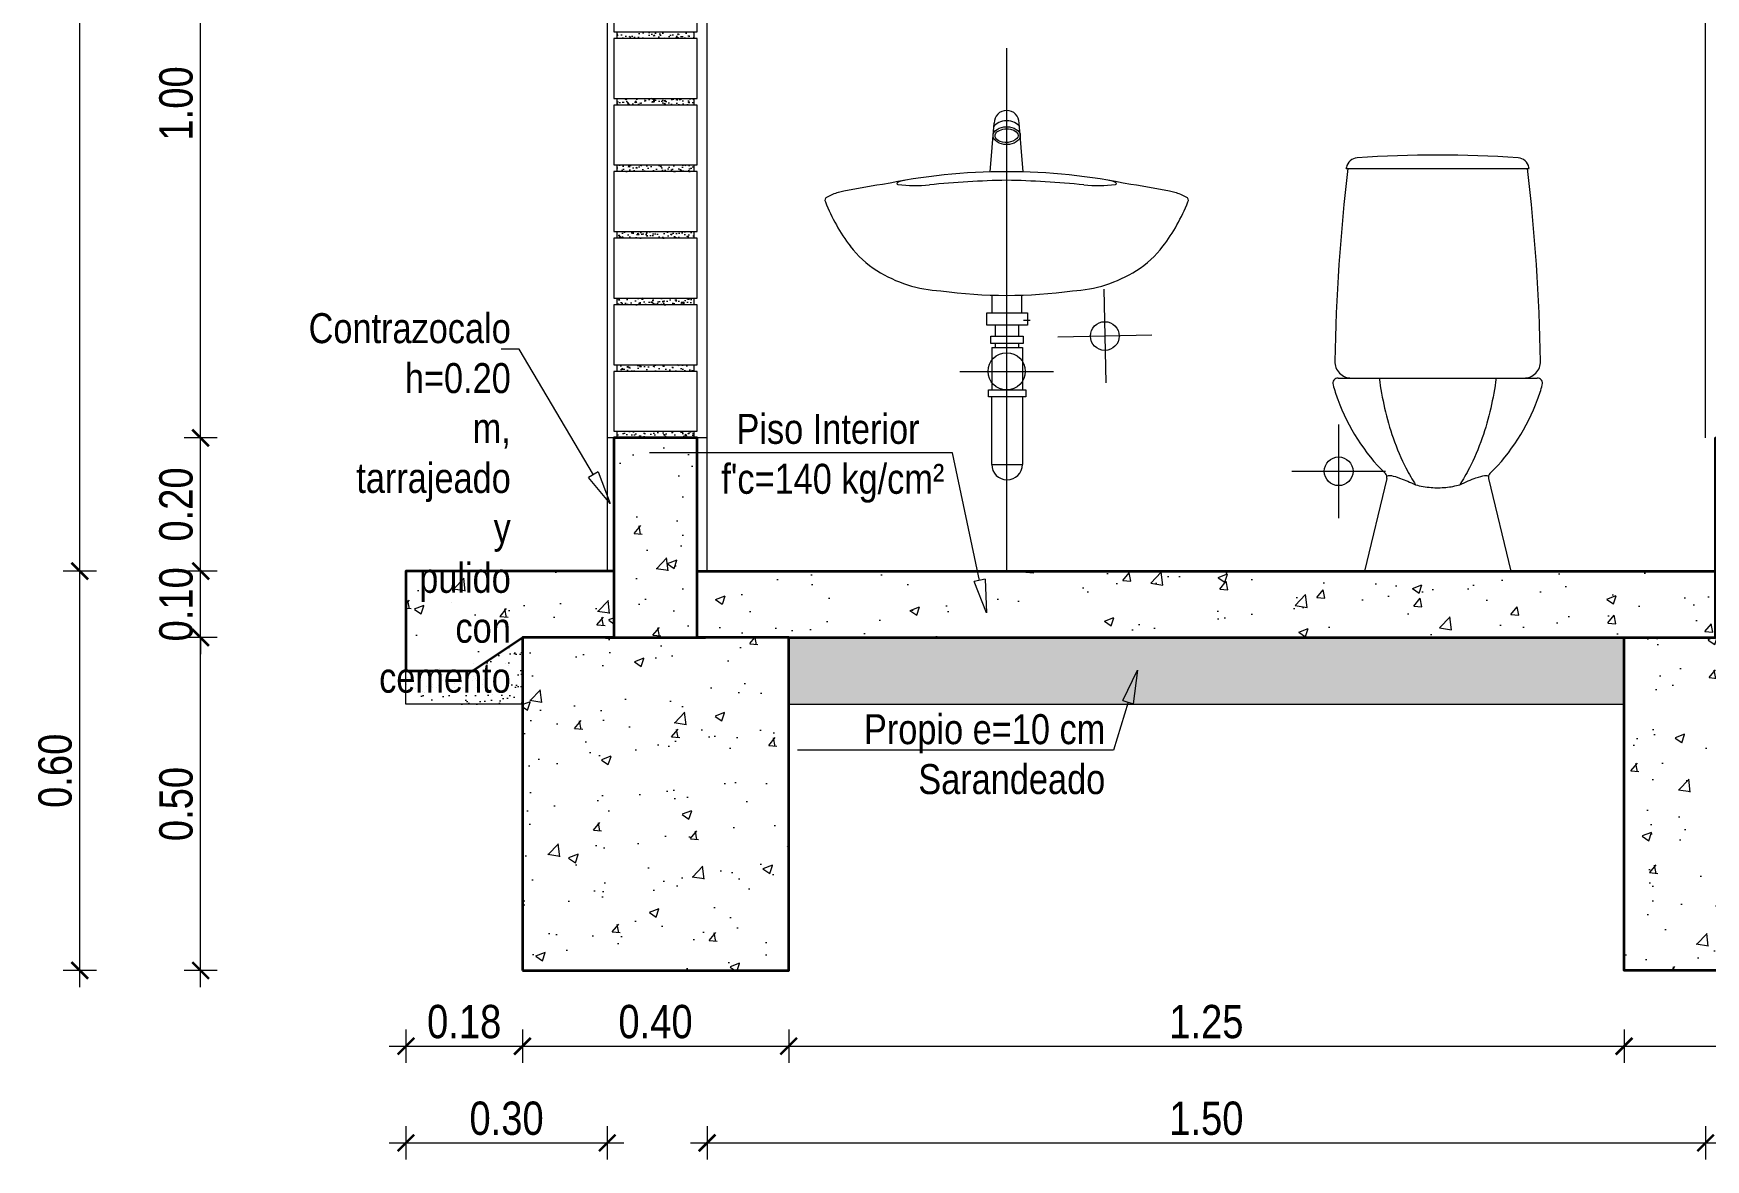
# Model space of a CAD drawing. Header units: metres. Extents: x 115.1 to 149.6, y 26.3 to 56.6.
# Drawn here: x 116.178 to 118.69, y 46.365 to 48.057 of the extents above; entities that cross this region are included whole.
import ezdxf
from ezdxf import colors
from ezdxf.entities.mleader import LeaderData, LeaderLine
from ezdxf.math import Vec2, Vec3

# ---------------------------------------------------------------- set-up
doc = ezdxf.new("R2010")
doc.units = ezdxf.units.M
doc.layers.get('0').update_dxf_attribs({"color": 250})
doc.layers.get('Defpoints').update_dxf_attribs({"color": 30, "lineweight": 9})
for name, color, linetype, lineweight in [('-Achurado', 251, 'Continuous', 5), ('-Acotado', 251, 'Continuous', 5), ('-Corte', 7, 'Continuous', 35), ('-Ladrillo', 34, 'Continuous', 9), ('-Vista', 148, 'Continuous', 9), ('sanitarios', 134, 'Continuous', 15)]:
    doc.layers.add(name, color=color, linetype=linetype, lineweight=lineweight)
doc.layers.add('A_50_CotasExter', color=253, linetype='Continuous')
doc.styles.add('-Arial Narrow', font='ARIALN.TTF')
doc.dimstyles.new('Esc 1_20n', dxfattribs={"dimscale": 0.02, "dimtxt": 2, "dimasz": 1, "dimexe": 1, "dimexo": 1, "dimgap": 0.45, "dimtad": 1, "dimtoh": 1, "dimzin": 3, "dimdsep": 46, "dimtxsty": '-Arial Narrow', "dimblk": 'ARCHTICK', "dimcen": 1, "dimdle": 1, "dimclrd": 252, "dimclre": 252, "dimclrt": 252, "dimadec": 0, "dimazin": 0, "dimtfac": 1, "dimtix": 1, "dimtmove": 1, "dimatfit": 2, "dimldrblk": 'ARCHTICK', "dimfxl": 1, "dimfxlon": 1, "dimtolj": 2, "dimlwd": 5, "dimlwe": 5, "dimarcsym": 0})

# ---------------------------------------------------------------- blocks, each defined once
blk = doc.blocks.new('Ladrillo de Canto')
at = {"layer": '-Achurado', "ltscale": 0.009}
h = blk.add_hatch(dxfattribs=at)
h.set_pattern_fill('AR-CONC', color=256, scale=0.0001)
h.paths.add_polyline_path([(0.0575, 0.01), (-0.0575, 0.01), (-0.0575, 0), (0.0575, 0)])
at = {"layer": '-Ladrillo', "lineweight": 5}
for p, q in [((-0.0625, 0.1), (0.0625, 0.1)), ((-0.0625, 0.01), (-0.0625, 0.1)), ((0.0625, 0.1), (0.0625, 0.01)), ((0.0625, 0.01), (-0.0625, 0.01))]:
    blk.add_line(p, q, dxfattribs=at)
blk.add_lwpolyline([(0.0575, 0.01), (-0.0575, 0.01), (-0.0575, 0), (0.0575, 0)], close=True, dxfattribs=at)
blk = doc.blocks.new('*U285')
at = {"layer": '-Acotado', "xscale": -1}
blk.add_blockref('Ladrillo de Canto', (0, -0.05), dxfattribs=at)
blk = doc.blocks.new('*U286')
at = {"layer": '-Acotado', "color": 0, "linetype": 'ByBlock', "lineweight": -2, "transparency": 16777216}
for p in [(0, 1.9), (0, 1.8)]:
    blk.add_blockref('*U285', p, dxfattribs=at)
at = {"layer": '-Acotado', "color": 0, "linetype": 'ByBlock', "lineweight": -2}
for p in [(0, 1.7), (0, 1.6), (0, 1.5), (0, 1.4), (0, 1.3), (0, 1.2), (0, 1.1), (0, 1), (0, 0.9), (0, 0.8), (0, 0.7), (0, 0.6), (0, 0.5), (0, 0.4), (0, 0.3), (0, 0.2), (0, 0.1), (0, 0)]:
    blk.add_blockref('*U285', p, dxfattribs=at)
blk = doc.blocks.new('_ClosedBlank')
at = {"color": 0, "linetype": 'ByBlock', "lineweight": -2}
for p, q in [((-1, 0.167), (0, 0)), ((-1, 0.167), (-1, -0.167)), ((0, 0), (-1, -0.167))]:
    blk.add_line(p, q, dxfattribs=at)
blk = doc.blocks.new('_ArchTick')
at = {"color": 0, "linetype": 'ByBlock', "const_width": 0.15}
blk.add_lwpolyline([(-0.5, -0.5), (0.5, 0.5)], dxfattribs=at)
blk = doc.blocks.new('*D287')
at = {"layer": 'A_50_CotasExter', "color": 252, "lineweight": 5, "transparency": 16777216}
for p, q in [((116.7372, 46.5603), (116.7372, 46.5103)), ((116.9122, 46.5603), (116.9122, 46.5103)), ((116.7122, 46.5353), (116.9372, 46.5353))]:
    blk.add_line(p, q, dxfattribs=at)
at = {"layer": 'Defpoints', "color": 0, "transparency": 16777216}
for p in [(116.7372, 47.2491), (116.9122, 47.2491), (116.9122, 46.5353)]:
    blk.add_point(p, dxfattribs=at)
at = {"layer": 'A_50_CotasExter', "color": 252, "lineweight": 5, "transparency": 16777216, "xscale": 0.025, "yscale": 0.025, "zscale": 0.025, "rotation": 180}
blk.add_blockref('_ArchTick', (116.7372, 46.5353), dxfattribs=at)
at = {"layer": 'A_50_CotasExter', "color": 252, "lineweight": 5, "transparency": 16777216, "xscale": 0.025, "yscale": 0.025, "zscale": 0.025}
blk.add_blockref('_ArchTick', (116.9122, 46.5353), dxfattribs=at)
at = {"layer": 'A_50_CotasExter', "color": 252, "transparency": 16777216, "insert": (116.8247, 46.572), "char_height": 0.05, "attachment_point": 5, "style": '-Arial Narrow'}
blk.add_mtext('\\A2;0.18', dxfattribs=at)
blk = doc.blocks.new('*D288')
at = {"layer": 'A_50_CotasExter', "color": 252, "lineweight": 5, "transparency": 16777216}
for p, q in [((116.9122, 46.5603), (116.9122, 46.5103)), ((117.3122, 46.5603), (117.3122, 46.5103)), ((116.8872, 46.5353), (117.3372, 46.5353))]:
    blk.add_line(p, q, dxfattribs=at)
at = {"layer": 'Defpoints', "color": 0, "transparency": 16777216}
for p in [(116.9122, 47.2491), (117.3122, 46.6491), (117.3122, 46.5353)]:
    blk.add_point(p, dxfattribs=at)
at = {"layer": 'A_50_CotasExter', "color": 252, "lineweight": 5, "transparency": 16777216, "xscale": 0.025, "yscale": 0.025, "zscale": 0.025, "rotation": 180}
blk.add_blockref('_ArchTick', (116.9122, 46.5353), dxfattribs=at)
at = {"layer": 'A_50_CotasExter', "color": 252, "lineweight": 5, "transparency": 16777216, "xscale": 0.025, "yscale": 0.025, "zscale": 0.025}
blk.add_blockref('_ArchTick', (117.3122, 46.5353), dxfattribs=at)
at = {"layer": 'A_50_CotasExter', "color": 252, "transparency": 16777216, "insert": (117.1122, 46.572), "char_height": 0.05, "attachment_point": 5, "style": '-Arial Narrow'}
blk.add_mtext('\\A2;0.40', dxfattribs=at)
blk = doc.blocks.new('*D289')
at = {"layer": 'A_50_CotasExter', "color": 252, "lineweight": 5, "transparency": 16777216}
for p, q in [((118.5672, 46.5603), (118.5672, 46.5103)), ((118.9672, 46.5603), (118.9672, 46.5103)), ((118.5422, 46.5353), (118.9922, 46.5353))]:
    blk.add_line(p, q, dxfattribs=at)
at = {"layer": 'Defpoints', "color": 0, "transparency": 16777216}
for p in [(118.5672, 46.6491), (118.9672, 46.6491), (118.9672, 46.5353)]:
    blk.add_point(p, dxfattribs=at)
at = {"layer": 'A_50_CotasExter', "color": 252, "lineweight": 5, "transparency": 16777216, "xscale": 0.025, "yscale": 0.025, "zscale": 0.025, "rotation": 180}
blk.add_blockref('_ArchTick', (118.5672, 46.5353), dxfattribs=at)
at = {"layer": 'A_50_CotasExter', "color": 252, "lineweight": 5, "transparency": 16777216, "xscale": 0.025, "yscale": 0.025, "zscale": 0.025}
blk.add_blockref('_ArchTick', (118.9672, 46.5353), dxfattribs=at)
at = {"layer": 'A_50_CotasExter', "color": 252, "transparency": 16777216, "insert": (118.7672, 46.572), "char_height": 0.05, "attachment_point": 5, "style": '-Arial Narrow'}
blk.add_mtext('\\A2;0.40', dxfattribs=at)
blk = doc.blocks.new('*D290')
at = {"layer": 'A_50_CotasExter', "color": 252, "lineweight": 5, "transparency": 16777216}
for p, q in [((116.7372, 46.415), (116.7372, 46.365)), ((117.0397, 46.415), (117.0397, 46.365)), ((116.7122, 46.39), (117.0647, 46.39))]:
    blk.add_line(p, q, dxfattribs=at)
at = {"layer": 'Defpoints', "color": 0, "transparency": 16777216}
for p in [(116.7372, 47.2491), (117.0397, 47.2491), (117.0397, 46.39)]:
    blk.add_point(p, dxfattribs=at)
at = {"layer": 'A_50_CotasExter', "color": 252, "lineweight": 5, "transparency": 16777216, "xscale": 0.025, "yscale": 0.025, "zscale": 0.025, "rotation": 180}
blk.add_blockref('_ArchTick', (116.7372, 46.39), dxfattribs=at)
at = {"layer": 'A_50_CotasExter', "color": 252, "lineweight": 5, "transparency": 16777216, "xscale": 0.025, "yscale": 0.025, "zscale": 0.025}
blk.add_blockref('_ArchTick', (117.0397, 46.39), dxfattribs=at)
at = {"layer": 'A_50_CotasExter', "color": 252, "transparency": 16777216, "insert": (116.8884, 46.4268), "char_height": 0.05, "attachment_point": 5, "style": '-Arial Narrow'}
blk.add_mtext('\\A2;0.30', dxfattribs=at)
blk = doc.blocks.new('*D291')
at = {"layer": 'A_50_CotasExter', "color": 252, "lineweight": 5, "transparency": 16777216}
for p, q in [((118.6897, 46.415), (118.6897, 46.365)), ((118.8397, 46.415), (118.8397, 46.365)), ((118.6647, 46.39), (118.8647, 46.39))]:
    blk.add_line(p, q, dxfattribs=at)
at = {"layer": 'Defpoints', "color": 0, "transparency": 16777216}
for p in [(118.6897, 47.2491), (118.8397, 47.2491), (118.8397, 46.39)]:
    blk.add_point(p, dxfattribs=at)
at = {"layer": 'A_50_CotasExter', "color": 252, "lineweight": 5, "transparency": 16777216, "xscale": 0.025, "yscale": 0.025, "zscale": 0.025}
for p, rotation in [((118.6897, 46.39), 179.9999992229521), ((118.8397, 46.39), 359.9999992229521)]:
    blk.add_blockref('_ArchTick', p, dxfattribs=dict(at, rotation=rotation))
at = {"layer": 'A_50_CotasExter', "color": 252, "transparency": 16777216, "insert": (118.7647, 46.4268), "char_height": 0.05, "attachment_point": 5, "rotation": 360, "style": '-Arial Narrow'}
blk.add_mtext('\\A2;0.15', dxfattribs=at)
blk = doc.blocks.new('*D292')
at = {"layer": 'A_50_CotasExter', "color": 252, "lineweight": 5, "transparency": 16777216}
for p, q in [((117.1897, 46.415), (117.1897, 46.365)), ((118.6897, 46.415), (118.6897, 46.365)), ((117.1647, 46.39), (118.7147, 46.39))]:
    blk.add_line(p, q, dxfattribs=at)
at = {"layer": 'Defpoints', "color": 0, "transparency": 16777216}
for p in [(117.1897, 47.2491), (118.6897, 47.2491), (118.6897, 46.39)]:
    blk.add_point(p, dxfattribs=at)
at = {"layer": 'A_50_CotasExter', "color": 252, "lineweight": 5, "transparency": 16777216, "xscale": 0.025, "yscale": 0.025, "zscale": 0.025}
for p, rotation in [((117.1897, 46.39), 179.9999992229524), ((118.6897, 46.39), 359.9999992229523)]:
    blk.add_blockref('_ArchTick', p, dxfattribs=dict(at, rotation=rotation))
at = {"layer": 'A_50_CotasExter', "color": 252, "transparency": 16777216, "insert": (117.9397, 46.4268), "char_height": 0.05, "attachment_point": 5, "rotation": 360, "style": '-Arial Narrow'}
blk.add_mtext('\\A2;1.50', dxfattribs=at)
blk = doc.blocks.new('*D293')
at = {"layer": 'A_50_CotasExter', "color": 252, "lineweight": 5, "transparency": 16777216}
for p, q in [((117.3122, 46.5603), (117.3122, 46.5103)), ((118.5672, 46.5603), (118.5672, 46.5103)), ((117.2872, 46.5353), (118.5922, 46.5353))]:
    blk.add_line(p, q, dxfattribs=at)
at = {"layer": 'Defpoints', "color": 0, "transparency": 16777216}
for p in [(117.3122, 46.6491), (118.5672, 46.6491), (118.5672, 46.5353)]:
    blk.add_point(p, dxfattribs=at)
at = {"layer": 'A_50_CotasExter', "color": 252, "lineweight": 5, "transparency": 16777216, "xscale": 0.025, "yscale": 0.025, "zscale": 0.025, "rotation": 180}
blk.add_blockref('_ArchTick', (117.3122, 46.5353), dxfattribs=at)
at = {"layer": 'A_50_CotasExter', "color": 252, "lineweight": 5, "transparency": 16777216, "xscale": 0.025, "yscale": 0.025, "zscale": 0.025}
blk.add_blockref('_ArchTick', (118.5672, 46.5353), dxfattribs=at)
at = {"layer": 'A_50_CotasExter', "color": 252, "transparency": 16777216, "insert": (117.9397, 46.572), "char_height": 0.05, "attachment_point": 5, "style": '-Arial Narrow'}
blk.add_mtext('\\A2;1.25', dxfattribs=at)
blk = doc.blocks.new('*D308')
at = {"layer": 'A_50_CotasExter', "color": 252, "lineweight": 5, "transparency": 16777216}
for p, q in [((116.4288, 46.6241), (116.4288, 47.1741)), ((116.4538, 47.1491), (116.4038, 47.1491)), ((116.4538, 46.6491), (116.4038, 46.6491))]:
    blk.add_line(p, q, dxfattribs=at)
at = {"layer": 'Defpoints', "color": 0, "transparency": 16777216}
for p in [(116.4288, 47.1491), (116.9122, 47.1491), (116.9122, 46.6491)]:
    blk.add_point(p, dxfattribs=at)
at = {"layer": 'A_50_CotasExter', "color": 252, "lineweight": 5, "transparency": 16777216, "xscale": 0.025, "yscale": 0.025, "zscale": 0.025}
for p, rotation in [((116.4288, 47.1491), 90), ((116.4288, 46.6491), 270)]:
    blk.add_blockref('_ArchTick', p, dxfattribs=dict(at, rotation=rotation))
at = {"layer": 'A_50_CotasExter', "color": 252, "transparency": 16777216, "insert": (116.392, 46.8991), "char_height": 0.05, "attachment_point": 5, "rotation": 90, "style": '-Arial Narrow'}
blk.add_mtext('\\A2;0.50', dxfattribs=at)
blk = doc.blocks.new('*D309')
at = {"layer": 'A_50_CotasExter', "color": 252, "lineweight": 5, "transparency": 16777216}
for p, q in [((116.4288, 47.2491), (116.4288, 47.2741)), ((116.4538, 47.2491), (116.4038, 47.2491)), ((116.4288, 47.1491), (116.4288, 47.2491)), ((116.4538, 47.1491), (116.4038, 47.1491)), ((116.4288, 47.1491), (116.4288, 47.1241))]:
    blk.add_line(p, q, dxfattribs=at)
at = {"layer": 'Defpoints', "color": 0, "transparency": 16777216}
for p in [(116.4288, 47.2491), (116.7372, 47.2491), (116.9122, 47.1491)]:
    blk.add_point(p, dxfattribs=at)
at = {"layer": 'A_50_CotasExter', "color": 252, "lineweight": 5, "transparency": 16777216, "xscale": 0.025, "yscale": 0.025, "zscale": 0.025}
for p, rotation in [((116.4288, 47.2491), 270), ((116.4288, 47.1491), 90)]:
    blk.add_blockref('_ArchTick', p, dxfattribs=dict(at, rotation=rotation))
at = {"layer": 'A_50_CotasExter', "color": 252, "transparency": 16777216, "insert": (116.392, 47.1991), "char_height": 0.05, "attachment_point": 5, "rotation": 90, "style": '-Arial Narrow'}
blk.add_mtext('\\A2;0.10', dxfattribs=at)
blk = doc.blocks.new('*D310')
at = {"layer": 'A_50_CotasExter', "color": 252, "lineweight": 5, "transparency": 16777216}
for p, q in [((116.4288, 47.2241), (116.4288, 47.4741)), ((116.4538, 47.4491), (116.4038, 47.4491)), ((116.4538, 47.2491), (116.4038, 47.2491))]:
    blk.add_line(p, q, dxfattribs=at)
at = {"layer": 'Defpoints', "color": 0, "transparency": 16777216}
for p in [(116.4288, 47.4491), (117.0397, 47.4491), (116.7372, 47.2491)]:
    blk.add_point(p, dxfattribs=at)
at = {"layer": 'A_50_CotasExter', "color": 252, "lineweight": 5, "transparency": 16777216, "xscale": 0.025, "yscale": 0.025, "zscale": 0.025}
for p, rotation in [((116.4288, 47.4491), 90), ((116.4288, 47.2491), 270)]:
    blk.add_blockref('_ArchTick', p, dxfattribs=dict(at, rotation=rotation))
at = {"layer": 'A_50_CotasExter', "color": 252, "transparency": 16777216, "insert": (116.392, 47.3491), "char_height": 0.05, "attachment_point": 5, "rotation": 90, "style": '-Arial Narrow'}
blk.add_mtext('\\A2;0.20', dxfattribs=at)
blk = doc.blocks.new('*D311')
at = {"layer": 'A_50_CotasExter', "color": 252, "lineweight": 5, "transparency": 16777216}
for p, q in [((116.4288, 47.4241), (116.4288, 48.4791)), ((116.4538, 48.4541), (116.4038, 48.4541)), ((116.4538, 47.4491), (116.4038, 47.4491))]:
    blk.add_line(p, q, dxfattribs=at)
at = {"layer": 'Defpoints', "color": 0, "transparency": 16777216}
for p in [(116.4288, 48.4541), (117.1897, 48.4541), (117.0397, 47.4491)]:
    blk.add_point(p, dxfattribs=at)
at = {"layer": 'A_50_CotasExter', "color": 252, "lineweight": 5, "transparency": 16777216, "xscale": 0.025, "yscale": 0.025, "zscale": 0.025}
for p, rotation in [((116.4288, 48.4541), 90), ((116.4288, 47.4491), 270)]:
    blk.add_blockref('_ArchTick', p, dxfattribs=dict(at, rotation=rotation))
at = {"layer": 'A_50_CotasExter', "color": 252, "transparency": 16777216, "insert": (116.392, 47.9516), "char_height": 0.05, "attachment_point": 5, "rotation": 90, "style": '-Arial Narrow'}
blk.add_mtext('\\A2;1.00', dxfattribs=at)
blk = doc.blocks.new('*D314')
at = {"layer": 'A_50_CotasExter', "color": 252, "lineweight": 5, "transparency": 16777216}
for p, q in [((116.2472, 46.6241), (116.2472, 47.2741)), ((116.2722, 47.2491), (116.2222, 47.2491)), ((116.2722, 46.6491), (116.2222, 46.6491))]:
    blk.add_line(p, q, dxfattribs=at)
at = {"layer": 'Defpoints', "color": 0, "transparency": 16777216}
for p in [(116.2472, 47.2491), (116.9122, 47.2491), (116.9122, 46.6491)]:
    blk.add_point(p, dxfattribs=at)
at = {"layer": 'A_50_CotasExter', "color": 252, "lineweight": 5, "transparency": 16777216, "xscale": 0.025, "yscale": 0.025, "zscale": 0.025}
for p, rotation in [((116.2472, 47.2491), 90), ((116.2472, 46.6491), 270)]:
    blk.add_blockref('_ArchTick', p, dxfattribs=dict(at, rotation=rotation))
at = {"layer": 'A_50_CotasExter', "color": 252, "transparency": 16777216, "insert": (116.2104, 46.9491), "char_height": 0.05, "attachment_point": 5, "rotation": 90, "style": '-Arial Narrow'}
blk.add_mtext('\\A2;0.60', dxfattribs=at)
blk = doc.blocks.new('*D315')
at = {"layer": 'A_50_CotasExter', "color": 252, "lineweight": 5, "transparency": 16777216}
for p, q in [((116.2472, 47.2241), (116.2472, 49.6507)), ((116.2722, 49.6257), (116.2222, 49.6257)), ((116.2722, 47.2491), (116.2222, 47.2491))]:
    blk.add_line(p, q, dxfattribs=at)
at = {"layer": 'Defpoints', "color": 0, "transparency": 16777216}
for p in [(116.2472, 49.6257), (117.0492, 49.6257), (116.9122, 47.2491)]:
    blk.add_point(p, dxfattribs=at)
at = {"layer": 'A_50_CotasExter', "color": 252, "lineweight": 5, "transparency": 16777216, "xscale": 0.025, "yscale": 0.025, "zscale": 0.025}
for p, rotation in [((116.2472, 49.6257), 90), ((116.2472, 47.2491), 270)]:
    blk.add_blockref('_ArchTick', p, dxfattribs=dict(at, rotation=rotation))
at = {"layer": 'A_50_CotasExter', "color": 252, "transparency": 16777216, "insert": (116.2104, 48.4374), "char_height": 0.05, "attachment_point": 5, "rotation": 90, "style": '-Arial Narrow'}
blk.add_mtext('\\A2;2.38', dxfattribs=at)

msp = doc.modelspace()

# ---------------------------------------------------------------- hatches: boundary and pattern name
at = {"layer": '-Achurado', "lineweight": 5}
h = msp.add_hatch(dxfattribs=at)
h.set_pattern_fill('AR-SAND', color=256, scale=0.0005)
h.set_pattern_definition([(37.5, (-8.292176, -21.277436), (-0.0008000156, 0.024470662), [0, -0.019304, 0, -0.02159, 0, -0.0206375]), (7.5, (-8.292176, -21.277436), (0.022476164, 0.035841255), [0, -0.010414, 0, -0.017399, 0, -0.0066675]), (327.5, (-8.307797, -21.277436), (0.0395496185, 7.18592e-05), [0, -0.00635, 0, -0.02286, 0, -0.029845]), (317.5, (-8.307797, -21.277436), (0.038177823, 0.011146466), [0, -0.003175, 0, -0.014986, 0, -0.017145])])
h.paths.add_polyline_path([(116.9122, 47.0491), (116.9122, 47.1491), (116.8372, 47.0991), (116.7372, 47.0991), (116.7372, 47.0491)])
h = msp.add_hatch(dxfattribs=at)
h.set_pattern_fill('AR-SAND', color=256, scale=0.0005)
h.set_pattern_definition([(37.5, (-6.634068, -21.277436), (-0.0008000156, 0.024470662), [0, -0.019304, 0, -0.02159, 0, -0.0206375]), (7.5, (-6.634068, -21.277436), (0.022476164, 0.035841255), [0, -0.010414, 0, -0.017399, 0, -0.0066675]), (327.5, (-6.649689, -21.277436), (0.0395496185, 7.18592e-05), [0, -0.00635, 0, -0.02286, 0, -0.029845]), (317.5, (-6.64969, -21.277436), (0.038177823, 0.011146466), [0, -0.003175, 0, -0.014986, 0, -0.017145])])
h.paths.add_polyline_path([(118.5672, 47.0491), (118.5672, 47.1491), (117.3122, 47.1491), (117.3122, 47.0491)])
at = {"lineweight": 5, "true_color": 0x636466}
h = msp.add_hatch(dxfattribs=at)
h.set_pattern_fill('AR-CONC', color=251, scale=0.0008)
h.set_pattern_definition([(50, (-1129.98228, -452.02318), (0.145747735, -0.012751268), [0.01524, -0.16764]), (355, (-1129.98228, -452.02318), (-0.028194737, 0.152845476), [0.012192, -0.134112467]), (100.451445, (-1129.97013, -452.02425), (0.117552998, 0.140094202), [0.012952007, -0.142472196]), (46.1842, (-1129.98228, -451.98254), (0.216863233, -0.033633862), [0.02286, -0.25146]), (96.635558, (-1129.9642, -451.98535), (0.189923307, 0.1979409), [0.01942802, -0.213708487]), (351.184151, (-1129.98228, -451.98254), (0.189923307, 0.1979409), [0.018287974, -0.201167786]), (21, (-1129.96196, -451.9927), (0.121291513, -0.081812159), [0.01524, -0.16764]), (326, (-1129.96196, -451.9927), (0.049441623, 0.147350373), [0.012192, -0.134112]), (71.451445, (-1129.95185, -451.99952), (0.170733135, 0.065538215), [0.012952007, -0.14247195]), (37.5, (-1129.982275, -452.023185), (0.0024708826, 0.067644031), [0, -0.1324864, 0, -0.136144, 0, -0.13462]), (7.5, (-1129.982275, -452.023185), (0.05345573, 0.08014446), [0, -0.0776224, 0, -0.1294384, 0, -0.051308]), (327.5, (-1130.02759, -452.023185), (0.1084724761, -0.0045829952), [0, -0.0508, 0, -0.158496, 0, -0.210312]), (317.5, (-1130.04791, -452.023185), (0.118503345, 0.020341193), [0, -0.06604, 0, -0.1052576, 0, -0.149352])])
h.paths.add_polyline_path([(117.0497, 47.4491), (117.0497, 47.1491), (116.9134, 47.1491), (116.9134, 46.6491), (117.3122, 46.6491), (117.3122, 47.1491), (117.1747, 47.1491), (117.1747, 47.4491)])
h = msp.add_hatch(dxfattribs=at)
h.set_pattern_fill('AR-CONC', color=251, scale=0.0008)
h.set_pattern_definition([(50, (-1129.12418, -452.02318), (0.145747735, -0.012751268), [0.01524, -0.16764]), (355, (-1129.12418, -452.02318), (-0.028194737, 0.152845476), [0.012192, -0.134112467]), (100.451445, (-1129.11203, -452.02425), (0.117552998, 0.140094202), [0.012952007, -0.142472196]), (46.1842, (-1129.12418, -451.98254), (0.216863233, -0.033633862), [0.02286, -0.25146]), (96.635558, (-1129.1061, -451.98535), (0.189923307, 0.1979409), [0.01942802, -0.213708487]), (351.184151, (-1129.12418, -451.98254), (0.189923307, 0.1979409), [0.018287974, -0.201167786]), (21, (-1129.10386, -451.9927), (0.121291513, -0.081812159), [0.01524, -0.16764]), (326, (-1129.10386, -451.9927), (0.049441623, 0.147350373), [0.012192, -0.134112]), (71.451445, (-1129.09375, -451.99952), (0.170733135, 0.065538215), [0.012952007, -0.14247195]), (37.5, (-1129.12418, -452.023185), (0.0024708826, 0.067644031), [0, -0.1324864, 0, -0.136144, 0, -0.13462]), (7.5, (-1129.12418, -452.023185), (0.05345573, 0.08014446), [0, -0.0776224, 0, -0.1294384, 0, -0.051308]), (327.5, (-1129.16949, -452.023185), (0.1084724761, -0.0045829952), [0, -0.0508, 0, -0.158496, 0, -0.210312]), (317.5, (-1129.18981, -452.023185), (0.118503345, 0.020341193), [0, -0.06604, 0, -0.1052576, 0, -0.149352])])
h.paths.add_polyline_path([(118.8297, 47.4491), (118.8297, 47.1491), (118.966, 47.1491), (118.966, 46.6491), (118.5672, 46.6491), (118.5672, 47.1491), (118.7047, 47.1491), (118.7047, 47.4491)])
h = msp.add_hatch(dxfattribs=at)
h.set_pattern_fill('AR-CONC', color=251, scale=0.0008)
h.set_pattern_definition([(50, (-1093.44063, -448.445), (0.145747735, -0.012751268), [0.01524, -0.16764]), (355, (-1093.44063, -448.445), (-0.028194737, 0.152845476), [0.012192, -0.134112467]), (100.451445, (-1093.42849, -448.44606), (0.117552998, 0.140094202), [0.012952007, -0.142472196]), (46.1842, (-1093.44063, -448.40436), (0.216863233, -0.033633862), [0.02286, -0.25146]), (96.635558, (-1093.42256, -448.40716), (0.189923307, 0.1979409), [0.01942802, -0.213708487]), (351.184151, (-1093.44063, -448.40436), (0.189923307, 0.1979409), [0.018287974, -0.201167786]), (21, (-1093.42031, -448.41452), (0.121291513, -0.081812159), [0.01524, -0.16764]), (326, (-1093.42031, -448.41452), (0.049441623, 0.147350373), [0.012192, -0.134112]), (71.451445, (-1093.4102, -448.42134), (0.170733135, 0.065538215), [0.012952007, -0.14247195]), (37.5, (-1093.440633, -448.445), (0.0024708826, 0.067644031), [0, -0.1324864, 0, -0.136144, 0, -0.13462]), (7.5, (-1093.44063, -448.445), (0.05345573, 0.08014446), [0, -0.0776224, 0, -0.1294384, 0, -0.051308]), (327.5, (-1093.485947, -448.445), (0.1084724761, -0.0045829952), [0, -0.0508, 0, -0.158496, 0, -0.210312]), (317.5, (-1093.50627, -448.445), (0.118503345, 0.020341193), [0, -0.06604, 0, -0.1052576, 0, -0.149352])])
h.paths.add_polyline_path([(117.0497, 47.2491), (116.7372, 47.2491), (116.7372, 47.0991), (116.8372, 47.0991), (116.9122, 47.1491), (117.0497, 47.1491)])
h = msp.add_hatch(dxfattribs=at)
h.set_pattern_fill('AR-CONC', color=251, scale=0.0008)
h.set_pattern_definition([(50, (-6.63407, -21.27744), (0.14574774, -0.01275127), [0.01524, -0.16764]), (355, (-6.63407, -21.27744), (-0.02819474, 0.15284548), [0.012192, -0.13411247]), (100.45144, (-6.62192, -21.2785), (0.117553, 0.1400942), [0.012952, -0.1424722]), (46.1842, (-6.63407, -21.2368), (0.21686323, -0.03363386), [0.02286, -0.25146]), (96.63556, (-6.616, -21.2396), (0.1899233, 0.1979409), [0.01942802, -0.2137085]), (351.18415, (-6.63407, -21.2368), (0.1899233, 0.1979409), [0.01828797, -0.2011678]), (21, (-6.61375, -21.24696), (0.12129151, -0.08181216), [0.01524, -0.16764]), (326, (-6.61375, -21.24696), (0.04944162, 0.14735037), [0.012192, -0.134112]), (71.45144, (-6.60364, -21.25377), (0.17073314, 0.06553822), [0.012952, -0.14247195]), (37.5, (-6.63407, -21.277436), (0.002470883, 0.067644031), [0, -0.1324864, 0, -0.136144, 0, -0.13462]), (7.5, (-6.63407, -21.277436), (0.05345573, 0.08014446), [0, -0.0776224, 0, -0.1294384, 0, -0.051308]), (327.5, (-6.67938, -21.277436), (0.108472476, -0.004582995), [0, -0.0508, 0, -0.158496, 0, -0.210312]), (317.5, (-6.6997, -21.27744), (0.118503345, 0.02034119), [0, -0.06604, 0, -0.1052576, 0, -0.149352])])
h.paths.add_polyline_path([(118.7047, 47.1491), (118.7047, 47.2491), (117.1747, 47.2491), (117.1747, 47.1491)])

# ---------------------------------------------------------------- linework, layer by layer
at = {"layer": '-Achurado'}
msp.add_line((117.3122, 47.0491), (118.5672, 47.0491), dxfattribs=at)
msp.add_lwpolyline([(116.9122, 47.0491), (116.7372, 47.0491), (116.7372, 47.0991)], dxfattribs=at)
at = {"layer": '-Corte', "ltscale": 0.009}
for p, q in [((117.1747, 47.2491), (118.7047, 47.2491)), ((117.0372, 47.1491), (117.1872, 47.1491)), ((117.3122, 47.1491), (118.5672, 47.1491))]:
    msp.add_line(p, q, dxfattribs=at)
for points in [[(116.9122, 46.6491), (117.3122, 46.6491), (117.3122, 47.1491), (117.1747, 47.1491), (117.1747, 47.4491), (117.0497, 47.4491), (117.0497, 47.1491), (116.9122, 47.1491), (116.9122, 46.6491)], [(118.9672, 46.6491), (118.5672, 46.6491), (118.5672, 47.1491), (118.7047, 47.1491), (118.7047, 47.4491), (118.8297, 47.4491), (118.8297, 47.1491), (118.9672, 47.1491), (118.9672, 46.6491)], [(117.0497, 47.2491), (116.7372, 47.2491), (116.7372, 47.0991), (116.8372, 47.0991), (116.9122, 47.1491)]]:
    msp.add_lwpolyline(points, dxfattribs=at)
at = {"layer": '-Vista'}
for p, q in [((117.0397, 49.4763), (117.0397, 47.4491)), ((117.1897, 47.4491), (117.1897, 49.4763)), ((118.6897, 47.4491), (118.6897, 49.2569))]:
    msp.add_line(p, q, dxfattribs=at)
for points in [[(117.0497, 47.4491), (117.0397, 47.4491), (117.0397, 47.2491)], [(117.1897, 47.2491), (117.1897, 47.4491), (117.1747, 47.4491)]]:
    msp.add_lwpolyline(points, dxfattribs=at)
at = {"layer": 'sanitarios'}
for p, q in [((117.6397, 47.2491), (117.6397, 48.0346)), ((117.6147, 47.8487), (117.6207, 47.9221)), ((117.6646, 47.8487), (117.6586, 47.9221)), ((118.1498, 47.8539), (118.15, 47.8552)), ((118.4246, 47.8539), (118.4244, 47.8552)), ((118.1498, 47.8539), (118.1522, 47.8539)), ((118.1522, 47.8539), (118.4221, 47.8539)), ((118.4221, 47.8539), (118.4246, 47.8539)), ((117.6175, 47.6635), (117.6175, 47.6368)), ((117.6618, 47.6635), (117.6618, 47.6368)), ((117.7857, 47.6725), (117.7886, 47.5317)), ((117.6098, 47.6368), (117.671, 47.6368)), ((117.6098, 47.6184), (117.6098, 47.6368)), ((117.6147, 47.6368), (117.6661, 47.6368)), ((117.671, 47.6368), (117.671, 47.6184)), ((117.671, 47.6184), (117.6098, 47.6184)), ((117.6224, 47.6184), (117.6224, 47.6018)), ((117.6582, 47.6018), (117.6582, 47.6184)), ((117.6649, 47.6261), (117.6752, 47.6261)), ((117.616, 47.6018), (117.6646, 47.6018)), ((117.616, 47.5907), (117.616, 47.6018)), ((117.6646, 47.5907), (117.616, 47.5907)), ((117.6173, 47.5848), (117.6633, 47.5848)), ((117.6173, 47.5848), (117.6173, 47.5212)), ((117.6224, 47.5907), (117.6224, 47.5848)), ((117.6224, 47.5848), (117.6582, 47.5848)), ((117.6582, 47.5848), (117.6582, 47.5907)), ((117.6633, 47.5848), (117.6633, 47.5212)), ((117.6646, 47.6018), (117.6646, 47.5907)), ((117.8576, 47.6035), (117.7167, 47.6007)), ((117.5692, 47.5491), (117.7101, 47.5491)), ((118.1377, 47.539), (118.4367, 47.539)), ((117.6126, 47.5212), (117.6684, 47.5212)), ((117.6126, 47.511), (117.6126, 47.5212)), ((117.6684, 47.511), (117.6126, 47.511)), ((117.6173, 47.4091), (117.6173, 47.511)), ((117.6633, 47.511), (117.6633, 47.4091)), ((117.6684, 47.5212), (117.6684, 47.511)), ((118.1384, 47.4694), (118.1384, 47.3285)), ((117.6173, 47.4091), (117.6633, 47.4091)), ((118.068, 47.399), (118.2089, 47.399)), ((118.2108, 47.388), (118.1772, 47.2491)), ((118.3636, 47.388), (118.3971, 47.2491))]:
    msp.add_line(p, q, dxfattribs=at)
for centre, radius in [((117.7871, 47.6021), 0.0216), ((117.6397, 47.5491), 0.028), ((118.1384, 47.399), 0.0216)]:
    msp.add_circle(centre, radius, dxfattribs=at)
for centre, radius, start, end in [((117.6397, 47.9221), 0.0189, 0, 180), ((117.5603, 47.0516), 0.7856, 97.8499, 102.7563), ((117.6397, 46.9376), 0.9114, 90, 101.8195), ((117.4758, 47.8313), 0.001, 121.312, 173.2133), ((117.4763, 47.8313), 0.00148, 173.2133, 262.9234), ((117.49, 47.808), 0.0283, 97.6526, 121.312), ((117.5023, 48.0403), 0.212, 262.9234, 275.7466), ((117.6628, 46.4453), 1.391, 90.952, 95.7466), ((117.6397, 46.9376), 0.9114, 78.1805, 90), ((117.6165, 46.4453), 1.391, 84.2534, 89.048), ((117.7771, 48.0403), 0.212, 264.2534, 277.0766), ((117.7893, 47.808), 0.0283, 58.688, 82.3474), ((117.803, 47.8313), 0.00148, 277.0766, 6.7867), ((117.8035, 47.8313), 0.001, 6.7867, 58.688), ((117.7191, 47.0516), 0.7856, 77.2437, 82.1501), ((117.3717, 47.8061), 0.005, 111.1946, 208.5195), ((117.4105, 47.7361), 0.085, 106.2062, 118.584), ((117.8688, 47.7361), 0.085, 61.416, 73.7938), ((117.9077, 47.8061), 0.005, 331.4805, 68.8054), ((117.63, 47.9078), 0.2826, 201.626, 217.1862), ((117.6493, 47.9078), 0.2826, 322.8138, 338.374), ((117.5243, 47.8277), 0.15, 217.1862, 237.9277), ((117.755, 47.8277), 0.15, 302.0723, 322.8138), ((117.5527, 47.8729), 0.2034, 237.9277, 266.6199), ((117.7266, 47.8729), 0.2034, 273.3801, 302.0723), ((117.6397, 48.3933), 0.7301, 262.2103, 277.7897), ((117.6403, 47.4091), 0.023, 180, 0)]:
    msp.add_arc(centre, radius, start, end, dxfattribs=at)
msp.add_ellipse((117.6397, 47.9032), major_axis=(0.0205, 0), ratio=0.652866, dxfattribs=at)
msp.add_ellipse((117.6397, 47.912), major_axis=(0.0205, 0), ratio=0.652866, start_param=0.325007, end_param=2.816586, dxfattribs=at)
for points, knots in [([(117.6572, 47.9032), (117.6572, 47.9069), (117.6527, 47.9114), (117.638, 47.9145), (117.6291, 47.9124), (117.6191, 47.9034), (117.6228, 47.8959), (117.6443, 47.891), (117.6567, 47.8973), (117.6571, 47.9029), (117.6572, 47.903), (117.6572, 47.9032)], [0, 0, 0, 0, 1.258713, 1.258713, 2.517425, 2.517425, 4.376784, 4.376784, 6.236143, 6.236143, 6.283185, 6.283185, 6.283185, 6.283185]), ([(118.4121, 47.8539), (118.4121, 47.8539), (118.4121, 47.8539), (118.4121, 47.8539), (118.4121, 47.8539), (118.4121, 47.8539), (118.4121, 47.8539)], [1, 1, 1, 1, 2, 2, 2, 3, 3, 3, 3]), ([(118.4121, 47.8539), (118.4121, 47.8539), (118.4121, 47.8539), (118.4121, 47.8539), (118.4121, 47.8539), (118.4121, 47.8539), (118.4121, 47.8539)], [1, 1, 1, 1, 2, 2, 2, 3, 3, 3, 3]), ([(118.1643, 47.539), (118.1643, 47.539), (118.1643, 47.539), (118.1643, 47.539), (118.1643, 47.539), (118.1643, 47.539), (118.1643, 47.539), (118.1643, 47.5389), (118.1643, 47.5389), (118.1643, 47.5389), (118.1643, 47.5389), (118.1643, 47.5389), (118.1643, 47.539)], [0, 0, 0, 0, 1, 1, 1, 2, 2, 2, 3, 3, 3, 4, 4, 4, 4]), ([(118.1643, 47.539), (118.1643, 47.539), (118.1643, 47.539), (118.1643, 47.539), (118.1643, 47.539), (118.1643, 47.539), (118.1643, 47.539), (118.1643, 47.5389), (118.1643, 47.5389), (118.1643, 47.5389), (118.1643, 47.5389), (118.1643, 47.5389), (118.1643, 47.539)], [0, 0, 0, 0, 1, 1, 1, 2, 2, 2, 3, 3, 3, 4, 4, 4, 4]), ([(118.4101, 47.539), (118.4101, 47.539), (118.4101, 47.539), (118.4101, 47.539), (118.4101, 47.5389), (118.4101, 47.5389), (118.4101, 47.5389)], [1, 1, 1, 1, 2, 2, 2, 3, 3, 3, 3]), ([(118.4101, 47.539), (118.4101, 47.539), (118.4101, 47.539), (118.4101, 47.539), (118.4101, 47.5389), (118.4101, 47.5389), (118.4101, 47.5389)], [1, 1, 1, 1, 2, 2, 2, 3, 3, 3, 3]), ([(118.2119, 47.3924), (118.2119, 47.3924), (118.2118, 47.3924), (118.2118, 47.3924), (118.2118, 47.3924), (118.2118, 47.3924), (118.2118, 47.3924), (118.2118, 47.3924), (118.2118, 47.3924), (118.2118, 47.3924), (118.2118, 47.3924), (118.2119, 47.3924), (118.2119, 47.3924)], [0, 0, 0, 0, 1, 1, 1, 2, 2, 2, 3, 3, 3, 4, 4, 4, 4]), ([(118.2119, 47.3924), (118.2119, 47.3924), (118.2118, 47.3924), (118.2118, 47.3924), (118.2118, 47.3924), (118.2118, 47.3924), (118.2118, 47.3924), (118.2118, 47.3924), (118.2118, 47.3924), (118.2118, 47.3924), (118.2118, 47.3924), (118.2119, 47.3924), (118.2119, 47.3924)], [0, 0, 0, 0, 1, 1, 1, 2, 2, 2, 3, 3, 3, 4, 4, 4, 4]), ([(118.3626, 47.3924), (118.3626, 47.3924), (118.3626, 47.3924), (118.3625, 47.3924), (118.3625, 47.3924), (118.3625, 47.3924), (118.3625, 47.3924), (118.3625, 47.3924), (118.3625, 47.3924), (118.3625, 47.3924), (118.3626, 47.3924), (118.3626, 47.3924), (118.3626, 47.3924)], [0, 0, 0, 0, 1, 1, 1, 2, 2, 2, 3, 3, 3, 4, 4, 4, 4]), ([(118.3626, 47.3924), (118.3626, 47.3924), (118.3626, 47.3924), (118.3625, 47.3924), (118.3625, 47.3924), (118.3625, 47.3924), (118.3625, 47.3924), (118.3625, 47.3924), (118.3625, 47.3924), (118.3625, 47.3924), (118.3626, 47.3924), (118.3626, 47.3924), (118.3626, 47.3924)], [0, 0, 0, 0, 1, 1, 1, 2, 2, 2, 3, 3, 3, 4, 4, 4, 4])]:
    msp.add_open_spline(points, degree=3, knots=knots, dxfattribs=at)
for points in [[(118.1665, 47.8699), (118.1583, 47.8693), (118.1515, 47.8633), (118.15, 47.8552)], [(118.4079, 47.8699), (118.3275, 47.8752), (118.2469, 47.8752), (118.1665, 47.8699)], [(118.4244, 47.8552), (118.4229, 47.8633), (118.4161, 47.8693), (118.4079, 47.8699)], [(118.1522, 47.8539), (118.1409, 47.7578), (118.1344, 47.6612), (118.1326, 47.5644)], [(118.4122, 47.8539), (118.4122, 47.8539), (118.4121, 47.8539), (118.4121, 47.8539)], [(118.4121, 47.8539), (118.4121, 47.8539), (118.4122, 47.8539), (118.4122, 47.8539)], [(118.4122, 47.8539), (118.4122, 47.8539), (118.4121, 47.8539), (118.4121, 47.8539)], [(118.4121, 47.8539), (118.4121, 47.8539), (118.4122, 47.8539), (118.4122, 47.8539)], [(118.4418, 47.5644), (118.44, 47.6612), (118.4334, 47.7578), (118.4221, 47.8539)], [(118.1326, 47.5644), (118.1325, 47.5577), (118.1351, 47.5512), (118.1398, 47.5464)], [(118.4346, 47.5464), (118.4393, 47.5512), (118.4419, 47.5577), (118.4418, 47.5644)], [(118.1313, 47.5358), (118.1298, 47.5338), (118.1293, 47.5312), (118.13, 47.5288)], [(118.13, 47.5288), (118.1321, 47.5214), (118.1344, 47.514), (118.1371, 47.5068)], [(118.13, 47.5288), (118.1321, 47.5214), (118.1344, 47.514), (118.1371, 47.5068)], [(118.1377, 47.539), (118.1352, 47.539), (118.1328, 47.5378), (118.1313, 47.5358)], [(118.1398, 47.5464), (118.1445, 47.5416), (118.1509, 47.539), (118.1576, 47.539)], [(118.1994, 47.539), (118.2014, 47.5235), (118.2041, 47.5085), (118.2075, 47.494)], [(118.375, 47.539), (118.373, 47.5235), (118.3702, 47.5085), (118.3669, 47.494)], [(118.4101, 47.539), (118.4101, 47.539), (118.4101, 47.539), (118.4101, 47.539)], [(118.4101, 47.5389), (118.4101, 47.5389), (118.4101, 47.5389), (118.4101, 47.539)], [(118.4101, 47.539), (118.4101, 47.539), (118.4101, 47.539), (118.4101, 47.539)], [(118.4101, 47.5389), (118.4101, 47.5389), (118.4101, 47.5389), (118.4101, 47.539)], [(118.4168, 47.539), (118.4235, 47.539), (118.4299, 47.5416), (118.4346, 47.5464)], [(118.4431, 47.5358), (118.4416, 47.5378), (118.4392, 47.539), (118.4367, 47.539)], [(118.4373, 47.5068), (118.44, 47.514), (118.4423, 47.5214), (118.4444, 47.5288)], [(118.4444, 47.5288), (118.4451, 47.5312), (118.4446, 47.5338), (118.4431, 47.5358)], [(118.1371, 47.5068), (118.1524, 47.4649), (118.1768, 47.4269), (118.2086, 47.3956)], [(118.1371, 47.5068), (118.1524, 47.4649), (118.1768, 47.4269), (118.2086, 47.3956)], [(118.3658, 47.3956), (118.3976, 47.4269), (118.422, 47.4649), (118.4373, 47.5068)], [(118.2075, 47.494), (118.2111, 47.4785), (118.2154, 47.4634), (118.2204, 47.449)], [(118.3669, 47.494), (118.3633, 47.4785), (118.359, 47.4634), (118.354, 47.449)], [(118.2204, 47.449), (118.2259, 47.4332), (118.2327, 47.4173), (118.2395, 47.404)], [(118.354, 47.449), (118.3485, 47.4332), (118.3417, 47.4173), (118.3349, 47.404)], [(118.2395, 47.404), (118.2442, 47.3948), (118.2491, 47.3864), (118.2541, 47.3788)], [(118.3349, 47.404), (118.3302, 47.3948), (118.3253, 47.3864), (118.3203, 47.3788)], [(118.2108, 47.388), (118.2114, 47.3907), (118.2106, 47.3936), (118.2086, 47.3956)], [(118.2117, 47.3918), (118.212, 47.3929), (118.214, 47.3932), (118.2177, 47.3925)], [(118.2177, 47.3925), (118.2211, 47.3919), (118.2259, 47.3904), (118.2316, 47.3883)], [(118.2316, 47.3883), (118.2381, 47.3859), (118.2458, 47.3827), (118.2541, 47.3788)], [(118.2541, 47.3788), (118.2613, 47.3767), (118.2692, 47.3753), (118.2774, 47.3746)], [(118.2994, 47.3748), (118.3068, 47.3755), (118.3138, 47.3769), (118.3203, 47.3788)], [(118.3203, 47.3788), (118.3294, 47.383), (118.3377, 47.3865), (118.3445, 47.3889)], [(118.3445, 47.3889), (118.3501, 47.3909), (118.3546, 47.3922), (118.3577, 47.3926)], [(118.3577, 47.3926), (118.3607, 47.3931), (118.3624, 47.3928), (118.3627, 47.3919)], [(118.3658, 47.3956), (118.3638, 47.3936), (118.363, 47.3907), (118.3636, 47.388)], [(118.2774, 47.3746), (118.2847, 47.3741), (118.2922, 47.3741), (118.2994, 47.3748)]]:
    msp.add_open_spline(points, degree=3, dxfattribs=at)

# ---------------------------------------------------------------- block references
at = {"layer": '-Acotado'}
msp.add_blockref('*U286', (117.1122, 47.4991), dxfattribs=at)

# ---------------------------------------------------------------- dimensions: what is measured, and where the dimension line sits
at = {"layer": 'A_50_CotasExter'}
for base, p1, p2, angle, picture, middle in [((116.2472, 49.6257), (116.9122, 47.2491), (117.0492, 49.6257), 270, '*D315', (116.2104, 48.4374)), ((116.42881559, 48.45407056), (117.03966408, 47.4490706), (117.18966409, 48.45407056), 270, '*D311', (116.39203694, 47.95157058)), ((116.4288, 47.4491), (116.7372, 47.2491), (117.0397, 47.4491), 270, '*D310', (116.392, 47.3491)), ((116.4288, 47.2491), (116.9122, 47.1491), (116.7372, 47.2491), 270, '*D309', (116.392, 47.1991)), ((117.3122, 46.5353), (116.9122, 47.2491), (117.3122, 46.6491), 180, '*D288', (117.1122, 46.572)), ((118.6897, 46.39), (117.1897, 47.2491), (118.6897, 47.2491), 180, '*D292', (117.9397, 46.4268)), ((118.8397, 46.39), (118.6897, 47.2491), (118.8397, 47.2491), 180, '*D291', (118.7647, 46.4268)), ((118.9672, 46.5353), (118.5672, 46.6491), (118.9672, 46.6491), 180, '*D289', (118.7672, 46.572))]:
    dim = msp.add_linear_dim(base=base, p1=p1, p2=p2, angle=angle, dimstyle='Esc 1_20n', override={"dimscale": 0.025}, dxfattribs=at)
    dim.commit()
    dim.dimension.update_dxf_attribs({"geometry": picture, "text_midpoint": middle})
for p1, p2, distance, picture, middle in [((116.9122, 46.6491), (116.9122, 47.2491), 0.665, '*D314', (116.2104, 46.9491)), ((116.73716614, 47.2490706023), (116.91216614, 47.2490706023), -0.713811713, '*D287', (116.82466614, 46.5720375387)), ((116.7372, 47.2491), (117.0397, 47.2491), -0.859, '*D290', (116.8884, 46.4268)), ((116.9122, 46.6491), (116.9122, 47.1491), 0.4834, '*D308', (116.392, 46.8991)), ((117.31217, 46.64907), (118.56715, 46.64907), -0.11381, '*D293', (117.93966, 46.57204))]:
    dim = msp.add_aligned_dim(p1=p1, p2=p2, distance=distance, dimstyle='Esc 1_20n', override={"dimscale": 0.025}, dxfattribs=at)
    dim.commit()
    dim.dimension.update_dxf_attribs({"geometry": picture, "text_midpoint": middle})

# ---------------------------------------------------------------- leaders
at = {"layer": '-Acotado'}
ml = msp.add_multileader_mtext('Standard', dxfattribs=at)
ml.set_content('Muro interior tarrajeado con\\Pimper. y pulido C:A 1:5,\\Pe=1.5 cm, h=2.10m', color=7, style='-Arial Narrow')
ml.set_leader_properties(color=7, linetype='ByLayer', lineweight=0)
ml.set_arrow_properties(name='CLOSEDBLANK')
ml.build(insert=Vec2(0, 0))
ml.multileader.update_dxf_attribs({"has_dogleg": 0, "text_left_attachment_type": 6, "text_right_attachment_type": 6, "dogleg_length": 0, "arrow_head_size": 0.05, "scale": 0.025})
ctx = ml.context
ctx.base_point, ctx.scale, ctx.char_height, ctx.arrow_head_size, ctx.landing_gap_size, ctx.plane_origin = Vec3(117.4701, 48.2498), 0.025, 0.045, 0.05, 0.0125, Vec3(120.0809, 50.2213)
ctx.left_attachment, ctx.right_attachment, ctx.text_align_type = 6, 6, 2
notes = []
notes.append((ctx, [(1, (1, 1, 0), (118.1209, 48.2498), (-1, 0), 0, [(0, [(118.2464, 48.0826)], 0, [])])]))
ctx.mtext.insert, ctx.mtext.alignment, ctx.mtext.flow_direction = Vec3(118.1084, 48.3038), 3, 5
ml = msp.add_multileader_mtext('Standard', dxfattribs=at)
ml.set_content('Contrazocalo h=0.20 m, \\Ptarrajeado y pulido\\Pcon cemento', color=7, style='-Arial Narrow')
ml.set_leader_properties(color=7, linetype='ByLayer', lineweight=0)
ml.set_arrow_properties(name='CLOSEDBLANK')
ml.build(insert=Vec2(0, 0))
ml.multileader.update_dxf_attribs({"has_dogleg": 0, "text_left_attachment_type": 6, "text_right_attachment_type": 6, "dogleg_length": 0, "arrow_head_size": 0.05, "scale": 0.025})
ctx = ml.context
ctx.base_point, ctx.scale, ctx.char_height, ctx.arrow_head_size, ctx.landing_gap_size, ctx.plane_origin = Vec3(116.3404, 47.5825), 0.025, 0.045, 0.05, 0.0125, Vec3(113.5394, 48.4322)
ctx.left_attachment, ctx.right_attachment, ctx.text_align_type = 6, 6, 2
notes.append((ctx, [(1, (1, 1, 0), (116.9072, 47.5825), (-1, 0), 0, [(0, [(117.0442, 47.3508)], 0, [])])]))
ctx.mtext.insert, ctx.mtext.width, ctx.mtext.alignment, ctx.mtext.flow_direction = Vec3(116.8947, 47.6365), 0.573237, 3, 5
ml = msp.add_multileader_mtext('Standard', dxfattribs=at)
ml.set_content("Piso Interior\\P f'c=140 kg/cm²", color=7, style='-Arial Narrow')
ml.set_leader_properties(color=7, linetype='Continuous', lineweight=0)
ml.set_arrow_properties(name='CLOSEDBLANK')
ml.build(insert=Vec2(0, 0))
ml.multileader.update_dxf_attribs({"has_dogleg": 0, "text_left_attachment_type": 6, "text_right_attachment_type": 6, "dogleg_length": 0, "arrow_head_size": 0.05, "scale": 0.025})
ctx = ml.context
ctx.base_point, ctx.scale, ctx.char_height, ctx.arrow_head_size, ctx.landing_gap_size, ctx.plane_origin = Vec3(117.1845, 47.4269), 0.025, 0.045, 0.05, 0.0125, Vec3(118.2562, 47.7773)
ctx.left_attachment, ctx.right_attachment, ctx.text_align_type = 6, 6, 1
notes.append((ctx, [(1, (1, 1, 0), (117.5581, 47.4269), (-1, 0), 0, [(0, [(117.6095, 47.1861)], 0, [])])]))
ctx.mtext.insert, ctx.mtext.alignment, ctx.mtext.flow_direction = Vec3(117.3713, 47.4852), 2, 5
ml = msp.add_multileader_mtext('Standard', dxfattribs=at)
ml.set_content('Propio e=10 cm \\PSarandeado', color=7, style='-Arial Narrow')
ml.set_leader_properties(color=7, linetype='ByLayer', lineweight=0)
ml.set_arrow_properties(name='CLOSEDBLANK')
ml.build(insert=Vec2(0, 0))
ml.multileader.update_dxf_attribs({"has_dogleg": 0, "text_left_attachment_type": 6, "text_right_attachment_type": 6, "dogleg_length": 0, "arrow_head_size": 0.05, "scale": 0.025})
ctx = ml.context
ctx.base_point, ctx.scale, ctx.char_height, ctx.arrow_head_size, ctx.landing_gap_size, ctx.plane_origin = Vec3(117.4201, 46.9801), 0.025, 0.045, 0.05, 0.0125, Vec3(118.4663, 47.716)
ctx.left_attachment, ctx.right_attachment, ctx.text_align_type = 6, 6, 2
notes.append((ctx, [(1, (1, 1, 0), (117.8003, 46.9801), (-1, 0), 0, [(0, [(117.8364, 47.1)], 0, [])])]))
ctx.mtext.insert, ctx.mtext.alignment, ctx.mtext.flow_direction = Vec3(117.7878, 47.0341), 3, 5
for ctx, leaders in notes:
    for number, flags, end, landing, length, lines in leaders:
        leader = LeaderData()
        leader.index, (leader.has_last_leader_line, leader.has_dogleg_vector, leader.attachment_direction) = number, flags
        leader.last_leader_point, leader.dogleg_vector, leader.dogleg_length = Vec3(end), Vec3(landing), length
        for number, points, colour, breaks in lines:
            line = LeaderLine()
            line.index, line.vertices, line.color, line.breaks = number, Vec3.list(points), colors.encode_raw_color(colour), breaks
            leader.lines.append(line)
        ctx.leaders.append(leader)

doc.saveas('drawing.dxf')
